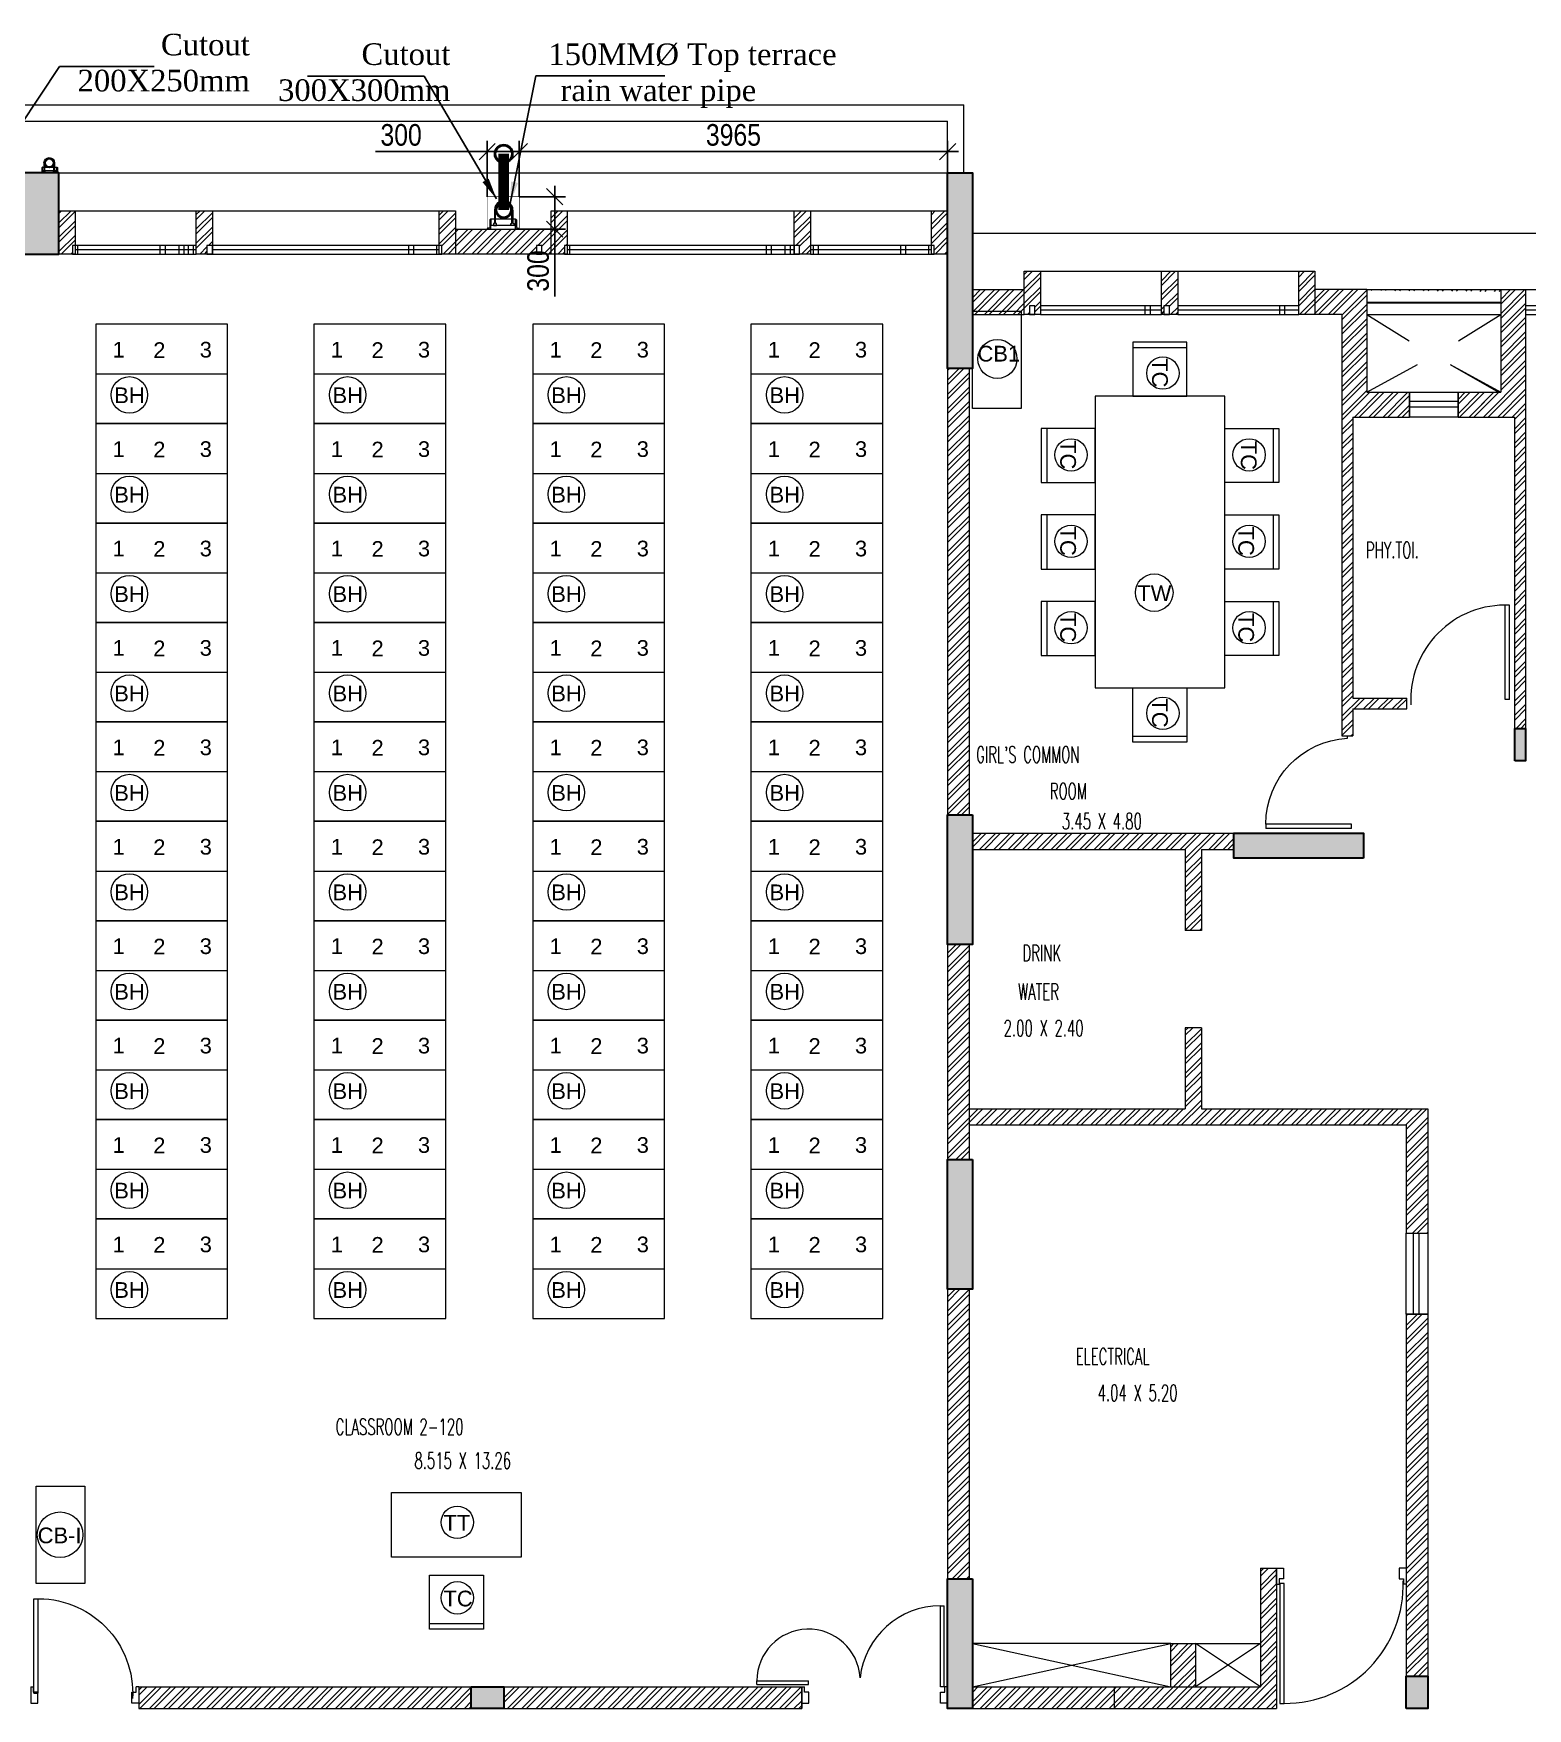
# Model space of a CAD drawing. Header units: inches. Extents: x 5899882 to 5988838, y -468923 to -96891.
# Drawn here: x 5954123 to 5967952, y -364357 to -348856 of the extents above; entities that cross this region are included whole.
import ezdxf

# ---------------------------------------------------------------- set-up
doc = ezdxf.new("R2010")
doc.units = ezdxf.units.IN
doc.header["$MEASUREMENT"] = 0
doc.layers.get('Defpoints').update_dxf_attribs({"color": 8})
for name, color, linetype in [('0 slc 75mm  rean water pipe', 5, 'Continuous'), ('0 slc Rwp sloape', 7, 'Continuous'), ('0- SLC ARCH LAYOUT', 7, 'Continuous'), ('0- SLC DIMENSION', 7, 'Continuous'), ('0- SLC HIDE BOX & CUTOUT', 6, 'Continuous'), ('0-SLC- Waste water down take', 6, 'Continuous'), ('0-SLC-100mm Soil Pipe', 190, 'Continuous'), ('P-TEXT', 7, 'Continuous'), ('rwp', 5, 'Continuous')]:
    doc.layers.add(name, color=color, linetype=linetype)
for name, color, linetype, lineweight in [('0-SLC-CLAMPS', 7, 'Continuous', 9), ('ARCL-HATCH-B', 8, 'Continuous', 5), ('ARLC-COL', 8, 'Continuous', 30), ('ARLC-DIM0', 8, 'Continuous', 5), ('ARLC-DIM1', 8, 'Continuous', 5), ('ARLC-DOOR-W', 8, 'Continuous', 5), ('ARLC-ELE0', 8, 'Continuous', 9), ('ARLC-ELE1', 8, 'Continuous', 13), ('ARLC-FUR (NOMN)', 8, 'Continuous', 9), ('ARLC-FURN', 8, 'Continuous', 9), ('ARLC-GAS BURNER', 8, 'Continuous', 5), ('ARLC-HATCH-C', 8, 'Continuous', 5), ('ARLC-TEXT0', 8, 'Continuous', 20), ('ARLC-WALL', 8, 'Continuous', 15)]:
    doc.layers.add(name, color=color, linetype=linetype, lineweight=lineweight)
doc.styles.add('ARIAL', font='tahoma.ttf')
doc.styles.add('LT0050R', font='arial.ttf', dxfattribs={"height": 120})
doc.styles.add('RS', font='simplex8.shx', dxfattribs={"width": 0.6, "height": 150})
doc.styles.get("Standard").update_dxf_attribs({"font": 'arial.ttf'})
doc.styles.add('swis cn bt', font='swissc.ttf')
doc.dimstyles.new('LT0050R', dxfattribs={"dimtxt": 120, "dimasz": 80, "dimexe": 80, "dimexo": 50, "dimgap": 80, "dimtad": 0, "dimdec": 0, "dimzin": 0, "dimdsep": 46, "dimtxsty": 'LT0050R', "dimblk": 'ARCHTICK', "dimcen": 1, "dimdle": 80, "dimclrd": 252, "dimclre": 252, "dimclrt": 240, "dimadec": 0, "dimazin": 0, "dimtfac": 1, "dimtdec": 0, "dimtofl": 0, "dimtmove": 1, "dimatfit": 3, "dimfxl": 1, "dimtolj": 1, "dimtzin": 0, "dimlwd": -1, "dimlwe": -1, "dimarcsym": 0})
doc.dimstyles.new('SLC', dxfattribs={"dimtxt": 200, "dimasz": 150, "dimexe": 100, "dimexo": 0, "dimgap": 50, "dimtad": 1, "dimdec": 0, "dimrnd": 5, "dimzin": 1, "dimdsep": 46, "dimtxsty": 'swis cn bt', "dimblk": 'OBLIQUE', "dimcen": 60, "dimdle": 100, "dimclrd": 256, "dimclre": 256, "dimclrt": 256, "dimazin": 0, "dimtfac": 1, "dimtdec": 0, "dimtofl": 0, "dimtmove": 0, "dimatfit": 3, "dimfxl": 0.18, "dimtolj": 1, "dimtzin": 0, "dimarcsym": 0})
doc.dimstyles.get("Standard").update_dxf_attribs({"dimtxt": 200, "dimasz": 200, "dimexe": 0.18, "dimexo": 0.0625, "dimgap": 0.09, "dimtad": 0, "dimdec": 0, "dimrnd": 5, "dimzin": 0, "dimdsep": 46, "dimtxsty": 'Standard', "dimblk": 'OBLIQUE', "dimcen": 0.09, "dimadec": 0, "dimazin": 0, "dimtfac": 1, "dimtdec": 0, "dimtofl": 0, "dimtmove": 0, "dimatfit": 3, "dimfxl": 1, "dimtolj": 1, "dimtzin": 0, "dimarcsym": 0})
pattern_1 = [(45, (-5568073.5, 103535), (-66.2912607, 66.2912607), []), (45, (-5568029.31, 103535), (-66.2912607, 66.2912607), [])]

# ---------------------------------------------------------------- blocks, each defined once
blk = doc.blocks.new('an80')
for points in [[(-46, 0), (-46, 66.3), (-51, 66.3), (-51, 76.3), (-35, 76.3), (-35, 66.3), (-40, 66.3), (-40, 0)], [(46, 0), (46, 66.3), (51, 66.3), (51, 76.3), (35, 76.3), (35, 66.3), (40, 66.3), (40, 0)]]:
    blk.add_lwpolyline(points)
for radius in [46, 40]:
    blk.add_arc((0, 0), radius, 180, 360)
blk = doc.blocks.new('80mm')
at = {"layer": '0-SLC- Waste water down take', "const_width": 5}
blk.add_lwpolyline([(-37.5, 0, 1), (37.5, 0, 1)], format="xyb", close=True, dxfattribs=at)
at = {"layer": '0-SLC- Waste water down take'}
for radius in [40, 35]:
    blk.add_circle((0, 0), radius, dxfattribs=at)
blk = doc.blocks.new('DSF')
at = {"layer": '0-SLC-CLAMPS'}
for points in [[(1498.45, 220.321), (1498.447, 220.321, -0.414214), (1498.442, 220.327), (1498.442, 220.327), (1498.461, 220.327), (1498.461, 220.274, -0.414214), (1498.456, 220.279), (1498.456, 220.316, 0.414214)], [(1498.604, 220.321), (1498.608, 220.321, 0.414214), (1498.613, 220.327), (1498.613, 220.327), (1498.593, 220.327), (1498.593, 220.274, 0.414214), (1498.599, 220.279), (1498.599, 220.316, -0.414214)]]:
    blk.add_lwpolyline(points, format="xyb", close=True, dxfattribs=at)
blk.add_lwpolyline([(1498.593, 220.306), (1498.461, 220.306), (1498.461, 220.274), (1498.593, 220.274)], close=True, dxfattribs=at)
at = {"layer": '0-SLC- Waste water down take', "lineweight": 0, "ltscale": 12, "xscale": 0.0010714285714286, "yscale": 0.0010714285714286, "zscale": 0.0010714285714286}
blk.add_blockref('80mm', (1498.524, 220.234), dxfattribs=at)
at = {"layer": '0-SLC-CLAMPS', "xscale": 0.0010714285714286, "yscale": 0.0010714285714286, "zscale": 0.0010714285714286}
blk.add_blockref('an80', (1498.524, 220.234), dxfattribs=at)
blk = doc.blocks.new('_OBLIQUE')
at = {"color": 0, "linetype": 'ByBlock'}
blk.add_line((-0.5, -0.5), (0.5, 0.5), dxfattribs=at)
blk = doc.blocks.new('176')
at = {"layer": '0-SLC-CLAMPS', "elevation": 0}
for points in [[(-108.6, 76.7), (-108.6, 80.1, 0.414214), (-114, 85.4), (-114, 85.4), (-114, 65.9), (-61.1, 65.9, 0.414214), (-66.4, 71.3), (-103.3, 71.3, -0.414214)], [(-108.6, -75.8), (-108.6, -79.2, -0.414214), (-114, -84.6), (-114, -84.6), (-114, -65.1), (-61.1, -65.1, -0.414214), (-66.4, -70.4), (-103.3, -70.4, 0.414214)]]:
    blk.add_lwpolyline(points, format="xyb", close=True, dxfattribs=at)
blk.add_lwpolyline([(-92.9, 65.9), (-92.9, -65.1), (-61.1, -65.1), (-61.1, 65.9)], close=True, dxfattribs=at)
at = {"layer": 'rwp', "color": 5, "const_width": 5.36, "elevation": 0}
blk.add_lwpolyline([(-12.5, -42.2, 1), (-12.5, 38.2, 1)], format="xyb", close=True, dxfattribs=at)
at = {"layer": 'rwp', "color": 5}
for radius in [42.9, 37.5]:
    blk.add_circle((-12.5, -2, 0), radius, dxfattribs=at)
at = {"layer": '0-SLC-CLAMPS', "color": 6, "xscale": 1.0714285714286, "yscale": 1.0714285714286, "zscale": 1.0714285714286, "rotation": 90}
blk.add_blockref('an80', (-12.5, -2, 0), dxfattribs=at)
blk = doc.blocks.new('gfj')
at = {"layer": 'ARLC-DOOR-W', "ltscale": 0.1}
for p, q in [((5667.573, -1069.521), (5667.574, -1069.481)), ((5668.367, -1069.521), (5667.573, -1069.521)), ((5668.367, -1069.481), (5667.574, -1069.481)), ((5668.367, -1069.481), (5668.367, -1069.521)), ((5668.327, -1070.336), (5668.327, -1070.314))]:
    blk.add_line(p, q, dxfattribs=at)
blk.add_arc((5668.367, -1069.521), 0.794, 180, 267.1369, dxfattribs=at)
blk = doc.blocks.new('hjmh')
at = {"layer": 'ARLC-DOOR-W', "ltscale": 0.1}
for p, q in [((5668.312, -1072.854), (5667.201, -1072.854)), ((5667.201, -1072.854), (5667.201, -1072.894)), ((5667.201, -1072.894), (5668.312, -1072.894)), ((5668.312, -1072.894), (5668.312, -1072.854))]:
    blk.add_line(p, q, dxfattribs=at)
blk.add_arc((5668.299, -1072.899), 1.098, 179.7169, 271.8564, dxfattribs=at)
blk = doc.blocks.new('jjuj')
at = {"layer": 'ARLC-DOOR-W', "ltscale": 0.1}
for p, q in [((5733136, -29654), (5733136, -29679)), ((5733286, -29654), (5733286, -29719))]:
    blk.add_line(p, q, dxfattribs=at)
blk.add_lwpolyline([(5733286, -29719), (5733186, -29719), (5733186, -29679), (5733136, -29679)], dxfattribs=at)
blk = doc.blocks.new('frame')
at = {"layer": 'ARLC-DOOR-W', "ltscale": 0.1}
for p, q in [((5733136, -31004), (5733136, -30979)), ((5733286, -31004), (5733286, -30939)), ((5733136, -31004), (5733286, -31004))]:
    blk.add_line(p, q, dxfattribs=at)
blk.add_lwpolyline([(5733286, -30939), (5733186, -30939), (5733186, -30979), (5733136, -30979)], dxfattribs=at)
blk = doc.blocks.new('door')
at = {"layer": 'ARLC-DOOR-W', "ltscale": 0.1}
for p, q in [((5733136, -29682), (5732386, -29682)), ((5732386, -29717), (5732386, -29682)), ((5733136, -29717), (5732386, -29717)), ((5733136, -29682), (5733136, -29717)), ((5733080, -31417), (5733080, -30939)), ((5733115, -30939), (5733080, -30939)), ((5733115, -31417), (5733115, -30939)), ((5733115, -31417), (5733080, -31417))]:
    blk.add_line(p, q, dxfattribs=at)
for centre, radius, start, end in [((5733136, -29717), 750, 180, 263.4904), ((5733080, -30939), 478, 93.4069, 270)]:
    blk.add_arc(centre, radius, start, end, dxfattribs=at)
blk = doc.blocks.new('gfhmk')
at = {"layer": 'ARLC-DOOR-W', "ltscale": 0.1}
for p, q in [((5733137, -36568), (5732263, -36568)), ((5733137, -36568), (5733137, -36608)), ((5733137, -36608), (5732262, -36608))]:
    blk.add_line(p, q, dxfattribs=at)
blk.add_arc((5733137, -36608), 875, 177.3797, 273.233, dxfattribs=at)
blk = doc.blocks.new('A$C0CA930DB')
at = {"layer": 'ARLC-DOOR-W', "ltscale": 0.1}
blk.add_lwpolyline([(924, 1000), (1024, 1000)], dxfattribs=at)
for name, p in [('gfhmk', (-5732204, 37539)), ('frame', (-5732262, 31004))]:
    blk.add_blockref(name, p)
at = {"xscale": -1, "rotation": 180}
blk.add_blockref('frame', (-5732262, -30004), dxfattribs=at)
blk = doc.blocks.new('dfg2154')
at = {"layer": 'ARLC-FURN'}
blk.add_line((5964549, -129277), (5965049, -129277), dxfattribs=at)
blk.add_lwpolyline([(5964549, -129329), (5965049, -129329), (5965049, -128829), (5964549, -128829)], close=True, dxfattribs=at)
blk = doc.blocks.new('bb4')
at = {"layer": 'ARLC-FUR (NOMN)'}
blk.add_circle((5946603, -112567), 169, dxfattribs=at)
at = {"layer": 'ARLC-FURN'}
blk.add_lwpolyline([(5947511, -112833), (5947511, -111913), (5946291, -111913), (5946291, -112833)], close=True, dxfattribs=at)
blk.add_lwpolyline([(5946291, -112373), (5947511, -112373)], dxfattribs=at)
for s, p in [('1', (5946447, -112221)), ('2', (5946824, -112225)), ('3', (5947254, -112221))]:
    blk.add_text(s, height=145).set_placement(p)
at = {"layer": 'ARLC-FUR (NOMN)'}
blk.add_text('BH', height=145.4, dxfattribs=at).set_placement((5946463, -112643))
blk = doc.blocks.new('A$C250334D4')
at = {"layer": 'ARCL-HATCH-B'}
h = blk.add_hatch(dxfattribs=at)
h.set_pattern_fill('ANSI32', color=256, scale=250)
h.set_pattern_definition(pattern_1)
h.paths.add_polyline_path([(9325, 6610), (9175, 6610), (9175, 6210), (9300, 6210), (9300, 6290), (9325, 6290)])
h = blk.add_hatch(dxfattribs=at)
h.set_pattern_fill('ANSI32', color=256, scale=250)
h.set_pattern_definition(pattern_1)
h.paths.add_polyline_path([(10595, 6610), (10445, 6610), (10445, 6210), (10545, 6210), (10545, 6290), (10595, 6290)])
h = blk.add_hatch(dxfattribs=at)
h.set_pattern_fill('ANSI32', color=256, scale=250)
h.set_pattern_definition(pattern_1)
h.paths.add_polyline_path([(12845, 6610), (12695, 6610), (12695, 6290), (12720, 6290), (12720, 6210), (12845, 6210)])
h = blk.add_hatch(dxfattribs=at)
h.set_pattern_fill('ANSI32', color=256, scale=250)
h.set_pattern_definition(pattern_1)
h.paths.add_polyline_path([(13880, 6610), (13730, 6610), (13730, 6210), (13855, 6210), (13855, 6290), (13880, 6290)])
h = blk.add_hatch(dxfattribs=at)
h.set_pattern_fill('ANSI32', color=256, scale=250)
h.set_pattern_definition(pattern_1)
h.paths.add_polyline_path([(16130, 6610), (15980, 6610), (15980, 6290), (16030, 6290), (16030, 6210), (16130, 6210)])
h = blk.add_hatch(dxfattribs=at)
h.set_pattern_fill('ANSI32', color=256, scale=250)
h.set_pattern_definition(pattern_1)
h.paths.add_polyline_path([(17400, 6610), (17250, 6610), (17250, 6290), (17275, 6290), (17275, 6210), (17400, 6210)])
h = blk.add_hatch(dxfattribs=at)
h.set_pattern_fill('ANSI32', color=256, scale=250)
h.set_pattern_definition(pattern_1)
h.paths.add_polyline_path([(13730, 6440), (12845, 6440), (12845, 6210), (13595, 6210), (13595, 6290), (13645, 6290), (13645, 6210), (13730, 6210)])
h = blk.add_hatch(dxfattribs=at)
h.set_pattern_fill('ANSI32', color=256, scale=250)
h.set_pattern_definition(pattern_1)
h.paths.add_polyline_path([(18260, 6050), (18110, 6050), (18110, 5650), (18158, 5650), (18158, 5730), (18208, 5730), (18208, 5650), (18260, 5650), (18260, 5730)])
h = blk.add_hatch(dxfattribs=at)
h.set_pattern_fill('ANSI32', color=256, scale=250)
h.set_pattern_definition(pattern_1)
h.paths.add_polyline_path([(19530, 6050), (19380, 6050), (19380, 5650), (19403, 5650), (19403, 5730), (19453, 5730), (19453, 5650), (19530, 5650), (19530, 5730)])
h = blk.add_hatch(dxfattribs=at)
h.set_pattern_fill('ANSI32', color=256, scale=250)
h.set_pattern_definition(pattern_1)
h.paths.add_polyline_path([(20800, 6050), (20650, 6050), (20650, 5650), (20800, 5650)])
h = blk.add_hatch(dxfattribs=at)
h.set_pattern_fill('ANSI32', color=256, scale=250)
h.set_pattern_definition(pattern_1)
h.paths.add_polyline_path([(18110, 5880), (17630, 5880), (17630, 5650), (18110, 5650)])
h = blk.add_hatch(dxfattribs=at)
h.set_pattern_fill('ANSI32', color=256, scale=250)
h.set_pattern_definition(pattern_1)
h.paths.add_polyline_path([(21280, 5872), (21280, 4930), (22520, 4930), (22125, 4700), (22650, 4700), (22650, 1820), (22750, 1820), (22750, 2950), (22750, 2950), (22750, 3450), (22750, 5880), (22520, 5880), (21280, 5880), (20800, 5880), (20800, 5650), (21050, 5650), (21050, 1750), (21150, 1750), (21150, 2000), (21650, 2000), (21650, 2100), (21150, 2100), (21150, 4700), (21675, 4700), (21675, 4930), (22520, 4930), (22520, 5863)])
h = blk.add_hatch(dxfattribs=at)
h.set_pattern_fill('ANSI32', color=256, scale=250)
h.set_pattern_definition(pattern_1)
h.paths.add_polyline_path([(22750, 5880), (22520, 5880), (22520, 4930), (22125, 4930), (22125, 4700), (22650, 4700), (22650, 1820), (22750, 1820), (22750, 2950), (22750, 2950), (22750, 3450)])
h = blk.add_hatch(dxfattribs=at)
h.set_pattern_fill('ANSI32', color=256, scale=250)
h.set_pattern_definition(pattern_1)
h.paths.add_polyline_path([(17600, 5150), (17400, 5150), (17400, 1019), (17600, 1019)])
h = blk.add_hatch(dxfattribs=at)
h.set_pattern_fill('ANSI32', color=256, scale=250)
h.set_pattern_definition(pattern_1)
h.paths.add_polyline_path([(19750, 700), (20050, 700), (20050, 850), (17630, 850), (17630, 700), (19600, 700), (19600, -50), (19750, -50)])
h = blk.add_hatch(dxfattribs=at)
h.set_pattern_fill('ANSI32', color=256, scale=250)
h.set_pattern_definition(pattern_1)
h.paths.add_polyline_path([(17600, -181), (17400, -181), (17400, -2171), (17600, -2171)])
h = blk.add_hatch(dxfattribs=at)
h.set_pattern_fill('ANSI32', color=256, scale=250)
h.set_pattern_definition(pattern_1)
h.paths.add_polyline_path([(21845, -1700), (19750, -1700), (19750, -950), (19600, -950), (19600, -1700), (17600, -1700), (17600, -1850), (21645, -1850), (21645, -2850), (21845, -2850)])
h = blk.add_hatch(dxfattribs=at)
h.set_pattern_fill('ANSI32', color=256, scale=250)
h.set_pattern_definition(pattern_1)
h.paths.add_polyline_path([(17600, -3371), (17400, -3371), (17400, -5550), (17400, -5550), (17400, -6050), (17600, -6050)])
h = blk.add_hatch(dxfattribs=at)
h.set_pattern_fill('ANSI32', color=256, scale=250)
h.set_pattern_definition(pattern_1)
h.paths.add_polyline_path([(21845, -3600), (21645, -3600), (21645, -6950), (21845, -6950)])
h = blk.add_hatch(dxfattribs=at)
h.set_pattern_fill('ANSI32', color=256, scale=250)
h.set_pattern_definition(pattern_1)
h.paths.add_polyline_path([(20445, -5950), (20295, -5950), (20295, -7050), (18945, -7050), (18945, -7250), (20445, -7250)])
h = blk.add_hatch(dxfattribs=at)
h.set_pattern_fill('ANSI32', color=256, scale=250)
h.set_pattern_definition(pattern_1)
h.paths.add_polyline_path([(20445, -5950), (20295, -5950), (20295, -7050), (20295, -7250), (20445, -7250)])
h = blk.add_hatch(dxfattribs=at)
h.set_pattern_fill('ANSI32', color=256, scale=250)
h.set_pattern_definition(pattern_1)
h.paths.add_polyline_path([(19695, -6650), (19465, -6650), (19465, -7050), (19695, -7050)])
h = blk.add_hatch(dxfattribs=at)
h.set_pattern_fill('ANSI32', color=256, scale=250)
h.set_pattern_definition(pattern_1)
h.paths.add_polyline_path([(12992, -7050), (9915, -7050), (9915, -7250), (12992, -7250)])
h = blk.add_hatch(dxfattribs=at)
h.set_pattern_fill('ANSI32', color=256, scale=250)
h.set_pattern_definition(pattern_1)
h.paths.add_polyline_path([(16050, -7050), (13292, -7050), (13292, -7250), (16050, -7250)])
h = blk.add_hatch(dxfattribs=at)
h.set_pattern_fill('ANSI32', color=256, scale=250)
h.set_pattern_definition(pattern_1)
h.paths.add_polyline_path([(18945, -7050), (17630, -7050), (17630, -7250), (18945, -7250)])
at = {"layer": 'ARLC-HATCH-C', "ltscale": 0.1}
for points in [[(8425, 6960), (8425, 6210), (9175, 6210), (9175, 6960)], [(17400, 6210), (17400, 5150), (17600, 5150), (17630, 5150), (17630, 5650), (17630, 5850), (17630, 6960), (17400, 6960), (17400, 6610)], [(22750, 1820), (22650, 1820), (22650, 1520), (22750, 1520)], [(17400, -181), (17400, 1019), (17600, 1019), (17630, 1019), (17630, 850), (17630, 700), (17630, -181), (17600, -181)], [(20050, 850), (21250, 850), (21250, 650), (21250, 620), (21081, 620), (20931, 620), (20050, 620), (20050, 650)], [(17400, -3371), (17400, -2171), (17600, -2171), (17630, -2171), (17630, -3371), (17600, -3371)], [(17630, -7250), (17630, -7050), (17630, -6050), (17600, -6050), (17400, -6050), (17400, -7250)], [(21845, -6950), (21645, -6950), (21645, -7250), (21845, -7250)], [(13292, -7250), (13292, -7050), (12992, -7050), (12992, -7250)]]:
    blk.add_hatch(color=256, dxfattribs=at).paths.add_polyline_path(points)
at = {"layer": 'ARLC-COL'}
for points in [[(8425, 6210), (9175, 6210), (9175, 6960), (8425, 6960)], [(17400, 6960), (17630, 6960), (17630, 5150), (17400, 5150)], [(22650, 1520), (22650, 1820), (22750, 1820), (22750, 1520)], [(17630, 1019), (17630, -181), (17400, -181), (17400, 1019)], [(21250, 620), (20050, 620), (20050, 850), (21250, 850)], [(17630, -2171), (17630, -3371), (17400, -3371), (17400, -2171)], [(17630, -6050), (17630, -7250), (17400, -7250), (17400, -6050)], [(21645, -7250), (21645, -6950), (21845, -6950), (21845, -7250)], [(12992, -7050), (13292, -7050), (13292, -7250), (12992, -7250)]]:
    blk.add_lwpolyline(points, close=True, dxfattribs=at)
at = {"layer": 'ARLC-DIM0'}
for p, q in [((21280, 5880), (22520, 5880)), ((21280, 5880), (22520, 5880)), ((21280, 5764), (22520, 5764)), ((21280, 5757), (22520, 5757)), ((21280, 5650), (22520, 5650)), ((21280, 5650), (21672, 5406)), ((21280, 5650), (22520, 5650)), ((21280, 5650), (21672, 5406)), ((22128, 5406), (22520, 5650)), ((22128, 5406), (22520, 5650)), ((21280, 4930), (21749, 5188)), ((21280, 4930), (21749, 5188)), ((22051, 5188), (22498, 4930)), ((22051, 5188), (22520, 4930))]:
    blk.add_line(p, q, dxfattribs=at)
for points in [[(9350, 6290), (9300, 6290), (9300, 6210), (9350, 6210)], [(10160, 6290), (10110, 6290), (10110, 6210), (10160, 6210)], [(10335, 6290), (10285, 6290), (10285, 6210), (10335, 6210)], [(10420, 6290), (10370, 6290), (10370, 6210), (10420, 6210)], [(10595, 6290), (10545, 6290), (10545, 6210), (10595, 6210)], [(12460, 6290), (12410, 6290), (12410, 6210), (12460, 6210)], [(12720, 6290), (12670, 6290), (12670, 6210), (12720, 6210)], [(13645, 6290), (13595, 6290), (13595, 6210), (13645, 6210)], [(13905, 6290), (13855, 6290), (13855, 6210), (13905, 6210)], [(15770, 6290), (15720, 6290), (15720, 6210), (15770, 6210)], [(15945, 6290), (15895, 6290), (15895, 6210), (15945, 6210)], [(16030, 6290), (15980, 6290), (15980, 6210), (16030, 6210)], [(16205, 6290), (16155, 6290), (16155, 6210), (16205, 6210)], [(17015, 6290), (16965, 6290), (16965, 6210), (17015, 6210)], [(17275, 6290), (17225, 6290), (17225, 6210), (17275, 6210)], [(18208, 5730), (18158, 5730), (18158, 5650), (18208, 5650)], [(18208, 5730), (18158, 5730), (18158, 5650), (18208, 5650)], [(19277, 5730), (19227, 5730), (19227, 5650), (19277, 5650)], [(19277, 5730), (19227, 5730), (19227, 5650), (19277, 5650)], [(19453, 5730), (19403, 5730), (19403, 5650), (19453, 5650)], [(19453, 5730), (19403, 5730), (19403, 5650), (19453, 5650)], [(20522, 5730), (20472, 5730), (20472, 5650), (20522, 5650)], [(20522, 5730), (20472, 5730), (20472, 5650), (20522, 5650)]]:
    blk.add_lwpolyline(points, close=True, dxfattribs=at)
at = {"layer": 'ARLC-DOOR-W', "ltscale": 0.1}
for p, q in [((10445, 6250), (9325, 6250)), ((12695, 6250), (10595, 6250)), ((15980, 6250), (13880, 6250)), ((17250, 6250), (16130, 6250)), ((19380, 5690), (18260, 5690)), ((20650, 5690), (19530, 5690)), ((23500, 5690), (22750, 5690))]:
    blk.add_line(p, q, dxfattribs=at)
at = {"layer": 'ARLC-DOOR-W'}
for p, q in [((22125, 4846), (21675, 4846)), ((22125, 4794), (21675, 4794)), ((21709, -2850), (21709, -3600)), ((21761, -2850), (21761, -3600))]:
    blk.add_line(p, q, dxfattribs=at)
for points in [[(10445, 6210), (10445, 6290), (9325, 6290), (9325, 6210)], [(12695, 6210), (12695, 6290), (10595, 6290), (10595, 6210)], [(15980, 6210), (15980, 6290), (13880, 6290), (13880, 6210)], [(17250, 6210), (17250, 6290), (16130, 6290), (16130, 6210)], [(19380, 5650), (19380, 5730), (18260, 5730), (18260, 5650)], [(20650, 5650), (20650, 5730), (19530, 5730), (19530, 5650)], [(23500, 5650), (23500, 5730), (22750, 5730), (22750, 5650)], [(22125, 4930), (22125, 4700), (21675, 4700), (21675, 4930)], [(21645, -2850), (21845, -2850), (21845, -3600), (21645, -3600)]]:
    blk.add_lwpolyline(points, close=True, dxfattribs=at)
at = {"layer": 'ARLC-ELE0'}
for p, q in [((9175, 6960), (17400, 6960)), ((9325, 6610), (10445, 6610)), ((10595, 6610), (12695, 6610)), ((13880, 6610), (15980, 6610)), ((16130, 6610), (17250, 6610)), ((23650, 6400), (17630, 6400)), ((18260, 6050), (19380, 6050)), ((19530, 6050), (20650, 6050)), ((22750, 5880), (23500, 5880)), ((19465, -6650), (17630, -6650)), ((20295, -7050), (19695, -6650)), ((20295, -6650), (19695, -7050))]:
    blk.add_line(p, q, dxfattribs=at)
for points in [[(17630, -6650), (19465, -7050)], [(17630, -7050), (19465, -6650)]]:
    blk.add_lwpolyline(points, dxfattribs=at)
at = {"layer": 'ARLC-ELE1'}
for p, q in [((-30, 7590), (17550, 7590)), ((17550, 6960), (17550, 7590)), ((120, 7440), (17400, 7440)), ((17400, 6960), (17400, 7440))]:
    blk.add_line(p, q, dxfattribs=at)
blk.add_lwpolyline([(19695, -6650), (20295, -6650)], dxfattribs=at)
at = {"layer": 'ARLC-FUR (NOMN)'}
for centre, radius in [((17861, 5239), 181), ((19393, 5108), 150), ((18543, 4351), 150), ((20191, 4351), 150), ((18543, 3551), 150), ((20191, 3551), 150), ((19313, 3076), 174), ((18543, 2751), 150), ((20191, 2751), 150), ((19393, 1960), 150), ((12862, -5527), 150), ((9185, -5642), 211), ((12862, -6226), 150)]:
    blk.add_circle(centre, radius, dxfattribs=at)
at = {"layer": 'ARLC-FURN'}
for points in [[(17630, 4780), (17630, 5680), (18080, 5680), (18080, 4780)], [(9414, -5192), (9414, -6092), (8964, -6092), (8964, -5192)]]:
    blk.add_lwpolyline(points, close=True, dxfattribs=at)
at = {"layer": 'ARLC-FURN', "ltscale": 0.1}
blk.add_lwpolyline([(19966, 4894), (18766, 4894), (18766, 2194), (19966, 2194), (19966, 4894)], dxfattribs=at)
blk.add_lwpolyline([(13454, -5250), (13454, -5850), (12254, -5850), (12254, -5250)], close=True, dxfattribs=at)
at = {"layer": 'ARLC-WALL'}
for p, q in [((12845, 6440), (13730, 6440)), ((13730, 6210), (12845, 6210)), ((18945, -7250), (18945, -7050))]:
    blk.add_line(p, q, dxfattribs=at)
at = {"layer": 'ARLC-WALL', "ltscale": 0.1}
for p, q in [((17630, 5880), (18110, 5880)), ((21280, 5880), (20800, 5880)), ((21280, 5880), (21280, 4930)), ((22520, 5880), (22750, 5880)), ((22520, 5880), (22520, 4930)), ((22750, 5880), (22750, 1820)), ((17630, 5650), (18110, 5650)), ((21050, 5650), (20685, 5650)), ((21050, 5650), (21050, 1750)), ((17400, 5150), (17400, 1019)), ((17600, 5150), (17600, 1019)), ((21280, 4930), (21675, 4930)), ((21675, 4930), (21675, 4700)), ((22125, 4930), (22520, 4930)), ((22125, 4700), (22125, 4930)), ((21150, 4700), (21150, 2100)), ((21150, 4700), (21675, 4700)), ((22125, 4700), (22650, 4700)), ((22650, 1820), (22650, 4700)), ((21150, 2100), (21650, 2100)), ((21650, 2000), (21650, 2100)), ((21150, 2000), (21150, 1750)), ((21150, 2000), (21650, 2000)), ((21050, 1750), (21150, 1750)), ((22650, 1520), (22750, 1520)), ((17630, 850), (20050, 850)), ((17630, 700), (19600, 700)), ((19600, 700), (19600, -50)), ((19750, 700), (20050, 700)), ((19750, 700), (19750, -50)), ((19750, -50), (19600, -50)), ((17400, -181), (17400, -2171)), ((17600, -181), (17600, -2171)), ((19600, -950), (19600, -1700)), ((19750, -950), (19600, -950)), ((19750, -950), (19750, -1700)), ((17600, -1700), (19600, -1700)), ((19750, -1700), (21845, -1700)), ((21845, -1700), (21845, -2850)), ((17600, -1850), (21645, -1850)), ((21645, -1850), (21645, -2850)), ((21645, -2850), (21845, -2850)), ((17400, -3371), (17400, -6050)), ((17600, -3371), (17600, -6050)), ((21645, -3600), (21645, -6950)), ((21645, -3600), (21845, -3600)), ((21845, -3600), (21845, -6950)), ((20295, -5950), (20295, -7050)), ((20295, -5950), (20445, -5950)), ((20445, -5950), (20445, -7250)), ((9915, -7050), (12992, -7050)), ((9915, -7050), (9915, -7250)), ((13292, -7050), (16050, -7050)), ((16050, -7050), (16050, -7250)), ((16050, -7250), (16050, -7050)), ((17630, -7050), (20295, -7050)), ((9915, -7250), (12992, -7250)), ((13292, -7250), (16050, -7250)), ((17630, -7250), (20445, -7250)), ((21645, -7250), (21845, -7250))]:
    blk.add_line(p, q, dxfattribs=at)
at = {"layer": 'ARLC-WALL'}
for points in [[(9325, 6610), (9325, 6210), (9175, 6210), (9175, 6610)], [(10595, 6610), (10595, 6210), (10445, 6210), (10445, 6610)], [(12845, 6610), (12845, 6210), (12695, 6210), (12695, 6610)], [(13880, 6610), (13880, 6210), (13730, 6210), (13730, 6610)], [(16130, 6610), (16130, 6210), (15980, 6210), (15980, 6610)], [(17400, 6610), (17400, 6210), (17250, 6210), (17250, 6610)], [(18260, 6050), (18260, 5650), (18110, 5650), (18110, 6050)], [(19530, 6050), (19530, 5650), (19380, 5650), (19380, 6050)], [(20800, 6050), (20800, 5650), (20650, 5650), (20650, 6050)]]:
    blk.add_lwpolyline(points, close=True, dxfattribs=at)
at = {"layer": 'ARLC-WALL', "ltscale": 0.1}
blk.add_lwpolyline([(19465, -7050), (19465, -6650), (19695, -6650), (19695, -7050)], dxfattribs=at)
at = {"xscale": -1, "rotation": 90}
blk.add_blockref('A$C0CA930DB', (9914, -6176), dxfattribs=at)
at = {"layer": 'ARLC-DIM1'}
for p in [(-5936776, 117473), (-5934756, 117473), (-5932731, 117473), (-5930711, 117473), (-5936776, 116553), (-5934756, 116553), (-5932731, 116553), (-5930711, 116553), (-5936776, 115633), (-5934756, 115633), (-5932731, 115633), (-5930711, 115633), (-5936776, 114713), (-5934756, 114713), (-5932731, 114713), (-5930711, 114713), (-5936776, 113793), (-5934756, 113793), (-5932731, 113793), (-5930711, 113793), (-5936776, 112873), (-5934756, 112873), (-5932731, 112873), (-5930711, 112873), (-5936776, 111953), (-5934756, 111953), (-5932731, 111953), (-5930711, 111953), (-5936776, 111033), (-5934756, 111033), (-5932731, 111033), (-5930711, 111033), (-5936776, 110113), (-5934756, 110113), (-5932731, 110113), (-5930711, 110113), (-5936776, 109193), (-5934756, 109193), (-5932731, 109193), (-5930711, 109193)]:
    blk.add_blockref('bb4', p, dxfattribs=at)
at = {"layer": 'ARLC-DOOR-W', "rotation": 270}
for name, p in [('gfhmk', (59170, 5735223)), ('door', (47052, 5726086)), ('frame', (47054, 5726086)), ('jjuj', (47054, 5726086))]:
    blk.add_blockref(name, p, dxfattribs=at)
at = {"layer": 'ARLC-DOOR-W', "yscale": 1000, "zscale": 1000}
for name, p, xscale, rotation in [('gfj', (-5647227, -1068586), -1000, 180), ('hjmh', (-1052379, -5674404), 1000, 90)]:
    blk.add_blockref(name, p, dxfattribs=dict(at, xscale=xscale, rotation=rotation))
at = {"layer": 'ARLC-DOOR-W', "xscale": -1, "rotation": 270}
for name, p in [('frame', (51449, -5739236)), ('jjuj', (51299, -5739236))]:
    blk.add_blockref(name, p, dxfattribs=at)
at = {"layer": 'ARLC-GAS BURNER'}
for p, rotation in [((5984165, -123935), 180), ((147595, 5969144), 270), ((147595, 5968344), 270), ((147595, 5967544), 270)]:
    blk.add_blockref('dfg2154', p, dxfattribs=dict(at, rotation=rotation))
at = {"layer": 'ARLC-GAS BURNER', "xscale": -1}
for p, rotation in [((-108863, 5969144), 90), ((-108863, 5968344), 90), ((-108863, 5967544), 90), ((5984165, 131023), 359.9999999999999)]:
    blk.add_blockref('dfg2154', p, dxfattribs=dict(at, rotation=rotation))
blk.add_blockref('dfg2154', (5977653, 122812), dxfattribs=at)
at = {"layer": 'ARLC-FUR (NOMN)'}
for s, p in [('CB1', (17677, 5215)), ('TW', (19156, 2999)), ('CB-I', (8978, -5721)), ('TT', (12734, -5605)), ('TC', (12734, -6305))]:
    blk.add_text(s, height=145.4, dxfattribs=at).set_placement(p)
for p in [(19293, 5246), (18443, 4488), (20115, 4482), (18443, 3688), (20091, 3688), (18443, 2888), (20091, 2888), (19293, 2098)]:
    blk.add_text('TC', height=145.4, rotation=270, dxfattribs=at).set_placement(p)
at = {"layer": 'ARLC-TEXT0', "style": 'RS', "width": 0.6}
for s, p in [('PHY.TOI.', (21272, 3395)), ("GIRL'S COMMON", (17664, 1502)), (' ROOM', (18284, 1164)), ('3.45 X 4.80', (18458, 887)), ('DRINK', (18093, -334)), ('WATER', (18053, -691)), ('2.00 X 2.40', (17919, -1029)), ('ELECTRICAL ', (18586, -4067)), ('4.04 X 5.20', (18789, -4405)), ('CLASSROOM 2-120', (11736, -4718)), ('8.515 X 13.26', (12465, -5031))]:
    blk.add_text(s, height=150, dxfattribs=at).set_placement(p)
blk = doc.blocks.new('_ArchTick')
at = {"color": 0, "linetype": 'ByBlock', "const_width": 0.15}
blk.add_lwpolyline([(-0.5, -0.5), (0.5, 0.5)], dxfattribs=at)
blk = doc.blocks.new('*D433')
at = {"layer": '0- SLC DIMENSION', "lineweight": -2, "transparency": 16777216}
for p, q in [((5958322, -349949), (5957289, -349949)), ((5958620, -349949), (5958222, -349949)), ((5958322, -350367), (5958322, -349849)), ((5958620, -350367), (5958620, -349849))]:
    blk.add_line(p, q, dxfattribs=at)
at = {"layer": 'Defpoints', "color": 0, "transparency": 16777216}
for p in [(5958620, -349949), (5958322, -350367), (5958620, -350367)]:
    blk.add_point(p, dxfattribs=at)
at = {"layer": '0- SLC DIMENSION', "lineweight": -2, "transparency": 16777216, "xscale": 150, "yscale": 150, "zscale": 150, "rotation": 180}
blk.add_blockref('_OBLIQUE', (5958322, -349949), dxfattribs=at)
at = {"layer": '0- SLC DIMENSION', "lineweight": -2, "transparency": 16777216, "xscale": 150, "yscale": 150, "zscale": 150}
blk.add_blockref('_OBLIQUE', (5958620, -349949), dxfattribs=at)
at = {"layer": '0- SLC DIMENSION', "transparency": 16777216, "insert": (5957526, -349796), "char_height": 200, "attachment_point": 5, "style": 'swis cn bt'}
blk.add_mtext('\\A1;300', dxfattribs=at)
blk = doc.blocks.new('*D429')
at = {"layer": '0- SLC DIMENSION', "lineweight": -2, "transparency": 16777216}
for p, q in [((5958520, -349949), (5962684, -349949)), ((5958620, -350367), (5958620, -349849)), ((5962584, -350367), (5962584, -349849))]:
    blk.add_line(p, q, dxfattribs=at)
at = {"layer": 'Defpoints', "color": 0, "transparency": 16777216}
for p in [(5962584, -349949), (5958620, -350367), (5962584, -350367)]:
    blk.add_point(p, dxfattribs=at)
at = {"layer": '0- SLC DIMENSION', "lineweight": -2, "transparency": 16777216, "xscale": 150, "yscale": 150, "zscale": 150, "rotation": 180}
blk.add_blockref('_OBLIQUE', (5958620, -349949), dxfattribs=at)
at = {"layer": '0- SLC DIMENSION', "lineweight": -2, "transparency": 16777216, "xscale": 150, "yscale": 150, "zscale": 150}
blk.add_blockref('_OBLIQUE', (5962584, -349949), dxfattribs=at)
at = {"layer": '0- SLC DIMENSION', "transparency": 16777216, "insert": (5960602, -349796), "char_height": 200, "attachment_point": 5, "style": 'swis cn bt'}
blk.add_mtext('\\A1;3965', dxfattribs=at)
blk = doc.blocks.new('*D434')
at = {"layer": '0- SLC DIMENSION', "lineweight": -2, "transparency": 16777216}
for p, q in [((5958948, -350267), (5958948, -350667)), ((5958620, -350367), (5959048, -350367)), ((5958620, -350667), (5959048, -350667)), ((5958948, -350667), (5958948, -351291))]:
    blk.add_line(p, q, dxfattribs=at)
at = {"layer": 'Defpoints', "color": 0, "transparency": 16777216}
for p in [(5958620, -350367), (5958620, -350667), (5958948, -350667)]:
    blk.add_point(p, dxfattribs=at)
at = {"layer": '0- SLC DIMENSION', "lineweight": -2, "transparency": 16777216, "xscale": 150, "yscale": 150, "zscale": 150}
for p, rotation in [((5958948, -350367), 90), ((5958948, -350667), 270)]:
    blk.add_blockref('_OBLIQUE', p, dxfattribs=dict(at, rotation=rotation))
at = {"layer": '0- SLC DIMENSION', "transparency": 16777216, "insert": (5958795, -351054), "char_height": 200, "attachment_point": 5, "rotation": 90, "style": 'swis cn bt'}
blk.add_mtext('\\A1;300', dxfattribs=at)

msp = doc.modelspace()

# ---------------------------------------------------------------- block references
at = {"layer": '0- SLC ARCH LAYOUT'}
msp.add_blockref('A$C250334D4', (5945183.9, -357106.9), dxfattribs=at)

# ---------------------------------------------------------------- texts
at = {"layer": '0- SLC HIDE BOX & CUTOUT', "insert": (5956125.8, -348858.6), "char_height": 200, "width": 1754.296, "attachment_point": 3, "style": 'ARIAL'}
msp.add_mtext('{\\fTimes New Roman|b0|i0|c0|p18;Cutout 200X250mm}', dxfattribs=at)

# ---------------------------------------------------------------- next in the draw order: linework, layer by layer
at = {"layer": '0 slc 75mm  rean water pipe', "const_width": 100}
msp.add_lwpolyline([(5958475.6, -349969.9), (5958475.6, -350489.9)], dxfattribs=at)
at = {"layer": '0 slc 75mm  rean water pipe'}
for radius in [86, 74.8]:
    msp.add_circle((5958475.6, -349969.9), radius, dxfattribs=at)
at = {"layer": '0- SLC HIDE BOX & CUTOUT', "const_width": 5}
msp.add_lwpolyline([(5958620.3, -350366.9), (5958322.5, -350366.9), (5958322.5, -350666.9), (5958620.3, -350666.9)], close=True, dxfattribs=at)

# ---------------------------------------------------------------- next in the draw order: block references
at = {"layer": '0-SLC-100mm Soil Pipe', "color": 30, "xscale": -1000, "yscale": 1000, "zscale": 1000, "rotation": 180}
msp.add_blockref('DSF', (4455745.9, -129820.2), dxfattribs=at)
at = {"layer": '0-SLC-CLAMPS', "xscale": 1.744186046511625, "yscale": 1.744186046511625, "zscale": 1.744186046511625, "rotation": 89.99999999999999}
msp.add_blockref('176', (5958472.1, -350468.1, 0), dxfattribs=at)

# ---------------------------------------------------------------- next in the draw order: texts
at = {"layer": '0- SLC HIDE BOX & CUTOUT', "insert": (5957981.6, -348947.1), "char_height": 200, "width": 1754.296, "attachment_point": 3, "style": 'ARIAL'}
msp.add_mtext('{\\fTimes New Roman|b0|i0|c0|p18;Cutout 300X300mm}', dxfattribs=at)
at = {"layer": 'P-TEXT', "color": 7, "insert": (5958882.5, -349247.5), "char_height": 200, "width": 3434.546, "attachment_point": 4, "rotation": 360}
msp.add_mtext('\\pi7.1136;{\\fTimes New Roman|b0|i0|c0|p18;\\C3;150MMØ Top terrace\\P\\pi43.542; rain water pipe }', dxfattribs=at)
msp.add_mtext('\\pi7.1136;{\\fTimes New Roman|b0|i0|c0|p18;\\C3;150MMØ Top terrace\\P\\pi43.542; rain water pipe }', dxfattribs=at)

# ---------------------------------------------------------------- next in the draw order: dimensions: what is measured, and where the dimension line sits
at = {"layer": '0- SLC DIMENSION'}
dim = msp.add_linear_dim(base=(5958620.3, -349948.5), p1=(5958322.5, -350366.9), p2=(5958620.3, -350366.9), angle=0, dimstyle='SLC', override={"dimfxl": 0}, dxfattribs=at)
dim.commit()
dim.dimension.update_dxf_attribs({"geometry": '*D433', "text_midpoint": (5957526.5, -349948.5), "dimtype": 161})
for p2, distance, picture, middle in [((5962583.9, -350366.9), 418.4, '*D429', (5960602.1, -349795.9)), ((5958620.3, -350666.9), 327.2, '*D434', (5958795, -351054.2))]:
    dim = msp.add_aligned_dim(p1=(5958620.3, -350366.9), p2=p2, distance=distance, dimstyle='SLC', override={"dimfxl": 0}, dxfattribs=at)
    dim.commit()
    dim.dimension.update_dxf_attribs({"geometry": picture, "text_midpoint": middle})

# ---------------------------------------------------------------- next in the draw order: leaders
at = {"layer": '0 slc Rwp sloape', "color": 2}
msp.add_leader([(5958536.4, -350429.1), (5958772.8, -349247.5), (5959966.2, -349247.5)], dimstyle='Standard', override={"dimasz": 200, "dimclrd": 3, "dimfxl": 0.18}, dxfattribs=at)
msp.add_leader([(5958536.4, -350429.1), (5958772.8, -349247.5), (5959966.2, -349247.5)], dimstyle='Standard', override={"dimasz": 200, "dimclrd": 3, "dimfxl": 0.18}, dxfattribs=at)
at = {"layer": '0- SLC HIDE BOX & CUTOUT'}
for points in [[(5953808.9, -349993.3), (5954365, -349162.8), (5955241.8, -349162.8)], [(5958409.6, -350387.7), (5957738, -349251.3), (5956659.3, -349251.3)]]:
    msp.add_leader(points, dimstyle='LT0050R', override={"dimasz": 200, "dimclrd": 256, "dimfxl": 160}, dxfattribs=at)

doc.saveas('drawing.dxf')
